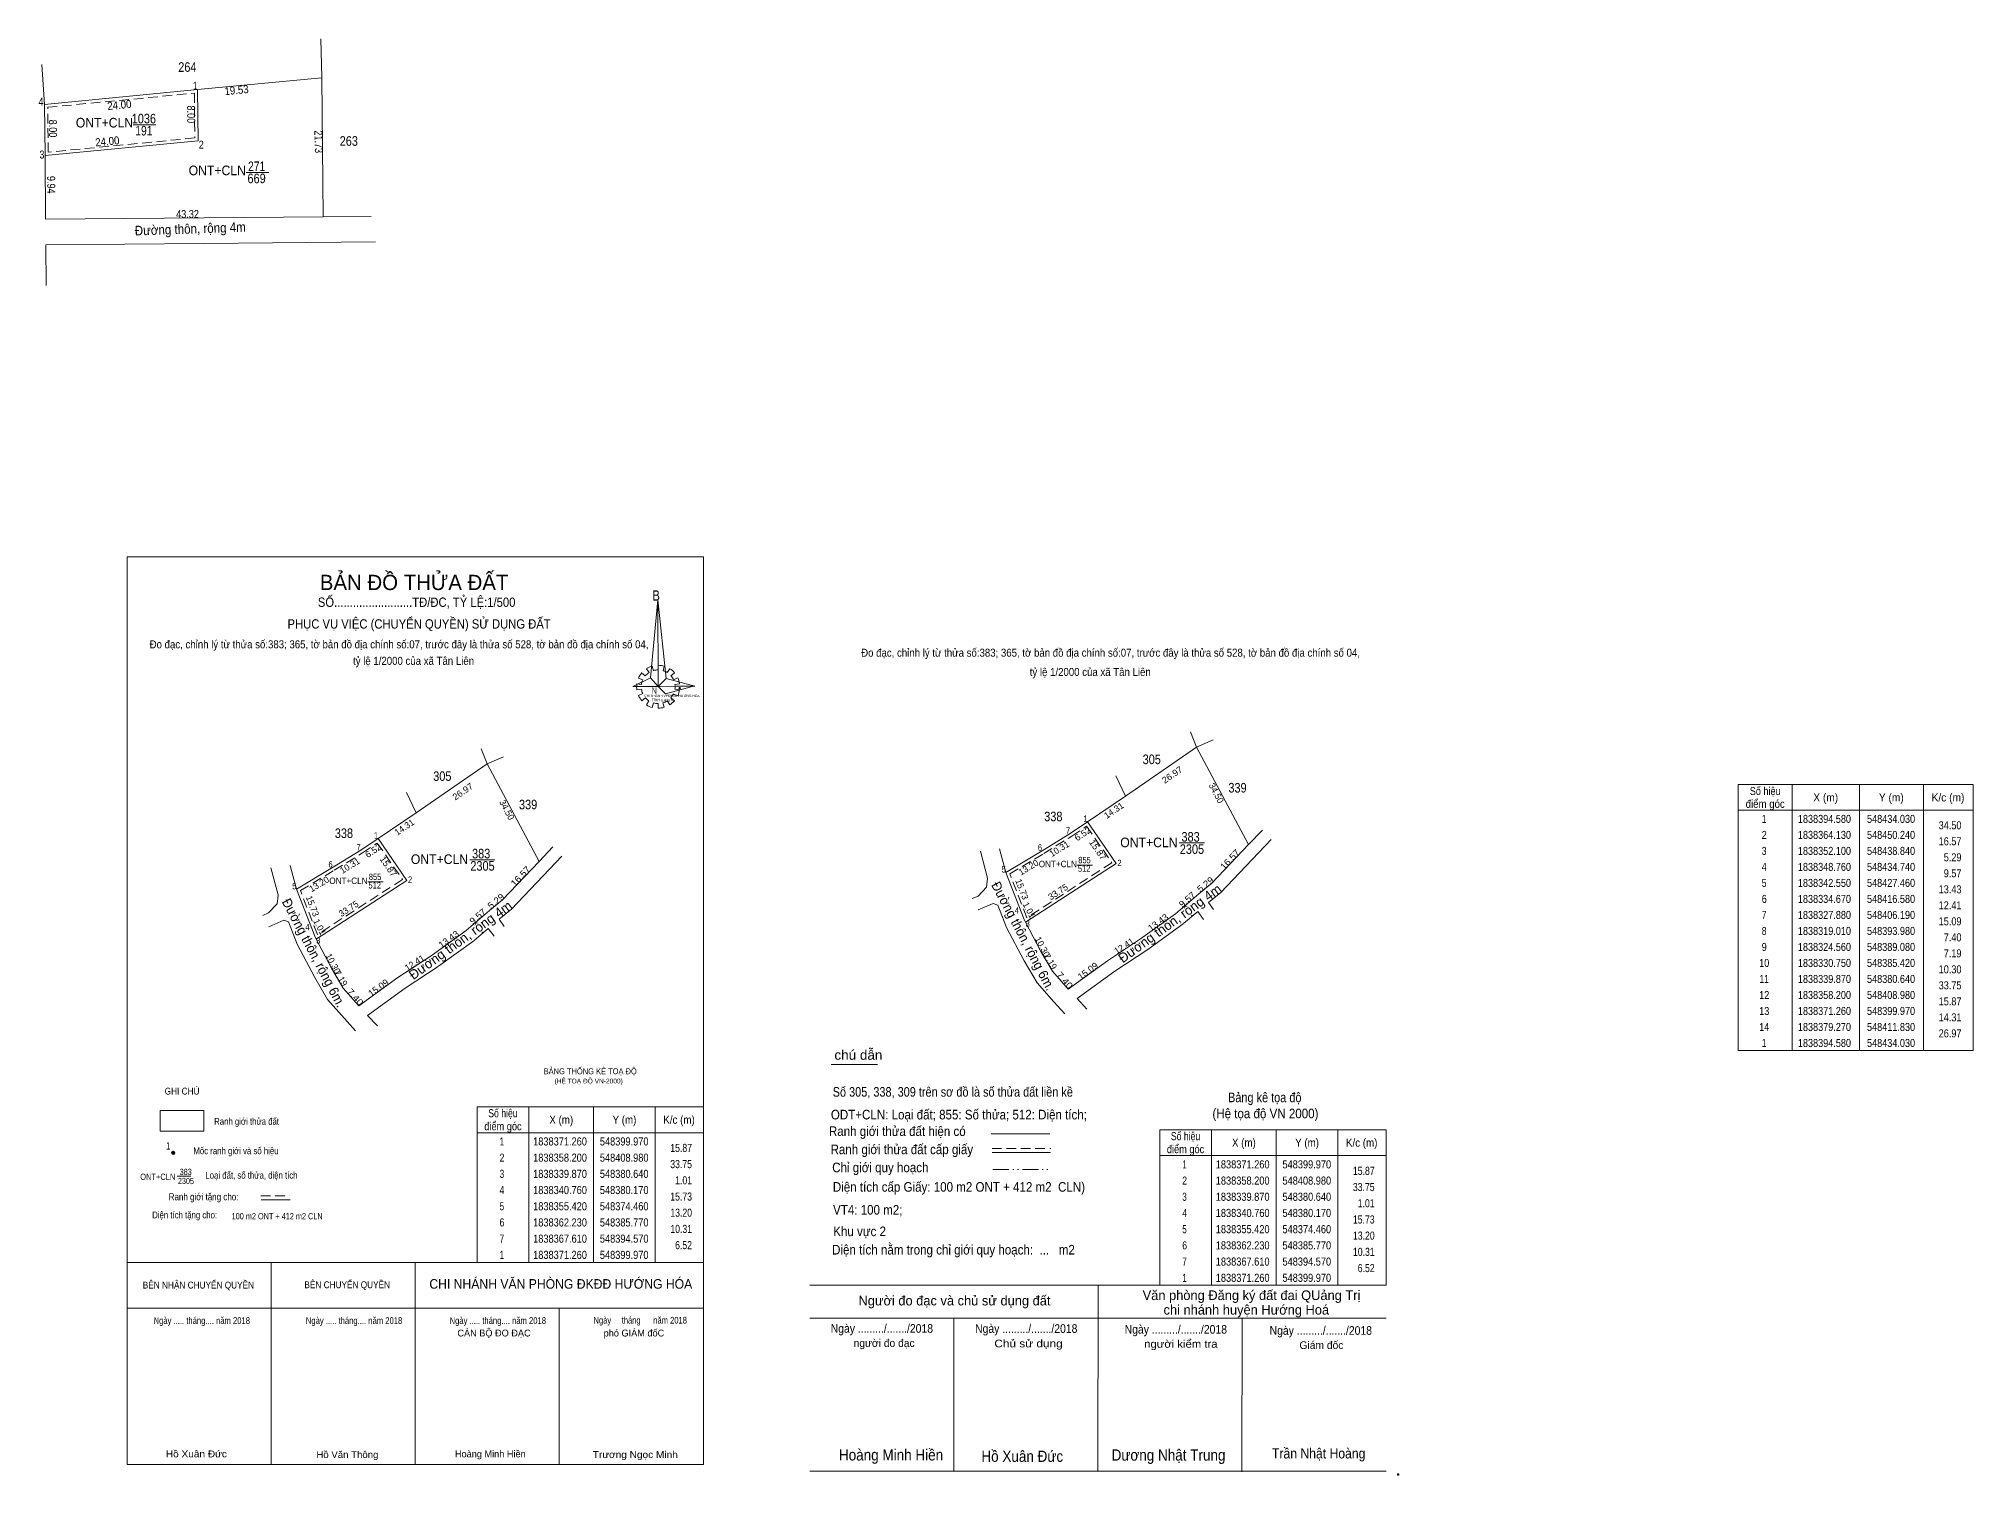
# Model space of a CAD drawing. Header units: metres. Extents: x 547595 to 548677, y 1838167 to 1838616.
# Drawn here: x 548072 to 548677, y 1838167 to 1838616 of the extents above; entities that cross this region are included whole.
import ezdxf
from ezdxf.enums import TextEntityAlignment as Align

# ---------------------------------------------------------------- set-up
doc = ezdxf.new("R2010")
doc.units = ezdxf.units.M
doc.header["$PDMODE"] = 32
doc.header["$PDSIZE"] = 0.5
doc.linetypes.add('DASH_DOUBLE_DOT', pattern=[9.2, 5, -1.2, 0.3, -1.2, 0.3, -1.2])
doc.linetypes.add('MEDIUM_DASHED', pattern=[4.5, 3, -1.5])
for name, color, linetype, lineweight in [('1', 7, 'Continuous', 13), ('10', 7, 'Continuous', 13), ('17', 7, 'Continuous', 13), ('18', 7, 'Continuous', 13), ('23', 7, 'Continuous', 13), ('55', 7, 'Continuous', 13), ('6', 7, 'Continuous', 13), ('63', 7, 'Continuous', 13), ('7', 7, 'Continuous', 13)]:
    doc.layers.add(name, color=color, linetype=linetype, lineweight=lineweight)

msp = doc.modelspace()

# ---------------------------------------------------------------- hatches: boundary and pattern name
at = {"layer": '1'}
h = msp.add_hatch(color=256, dxfattribs=at)
edge = h.paths.add_edge_path()
edge.add_ellipse((548114.398, 1838267.82), major_axis=(0, 0.519), ratio=0.9581348, start_angle=0, end_angle=360)

# ---------------------------------------------------------------- linework, layer by layer
for p, q in [((548260.71, 1838417.79), (548261.8, 1838416.83)), ((548263.02, 1838417.88), (548262.23, 1838419.07)), ((548264.02, 1838419.89), (548264.37, 1838418.47)), ((548265.85, 1838418.7), (548265.9, 1838420.16)), ((548267.77, 1838419.89), (548267.42, 1838418.43)), ((548268.73, 1838417.88), (548269.52, 1838419.07)), ((548270.96, 1838417.79), (548269.87, 1838416.88)), ((548259.18, 1838414.38), (548260.62, 1838414.15)), ((548260.62, 1838412.69), (548259.18, 1838412.46)), ((548261.05, 1838415.61), (548259.75, 1838416.15)), ((548259.75, 1838410.69), (548261.05, 1838411.32)), ((548265.16, 1838413.51), (548266.55, 1838413.51)), ((548272.01, 1838410.64), (548270.57, 1838411.19)), ((548270.65, 1838415.65), (548271.96, 1838416.29)), ((548272.57, 1838414.38), (548271.09, 1838414.15)), ((548271.09, 1838412.69), (548272.57, 1838412.46)), ((548261.93, 1838409.96), (548260.79, 1838409.05)), ((548262.23, 1838407.82), (548262.97, 1838409.09)), ((548264.46, 1838408.41), (548264.02, 1838407)), ((548265.85, 1838406.77), (548265.85, 1838408.18)), ((548267.29, 1838408.41), (548267.73, 1838407.04)), ((548269.52, 1838407.82), (548268.73, 1838409.05)), ((548269.78, 1838409.96), (548270.96, 1838409.09)), ((548115.59, 1838260.55), (548119.89, 1838260.55)), ((548141.82, 1838253.22), (548150.92, 1838253.22)), ((548100, 1838233.65), (548280, 1838233.65)), ((548145, 1838233.65), (548145, 1838170.47)), ((548190, 1838233.65), (548190, 1838170.47)), ((548100, 1838219.33), (548280, 1838219.33)), ((548234.96, 1838219.33), (548234.96, 1838170.47))]:
    msp.add_line(p, q, dxfattribs=at)
at = {"layer": '1', "linetype": 'MEDIUM_DASHED'}
msp.add_line((548141.77, 1838254.47), (548150.86, 1838254.47), dxfattribs=at)
for points in [[(548121, 1838598.87), (548121.14, 1838584.87), (548075.34, 1838580.45), (548075.2, 1838594.45)], [(548399.71, 1838369.88), (548407.57, 1838358.48), (548381.03, 1838341.31), (548375.7, 1838355), (548386.29, 1838361.38), (548395.11, 1838366.77)], [(548178.12, 1838364.64), (548185.98, 1838353.24), (548159.44, 1838336.07), (548154.11, 1838349.76), (548164.7, 1838356.14), (548173.52, 1838361.53)]]:
    msp.add_lwpolyline(points, close=True, dxfattribs=at)
at = {"layer": '1'}
for points in [[(548100, 1838170.47), (548100, 1838454.07), (548280, 1838454.07), (548280, 1838170.47)], [(548100, 1838170.47), (548100, 1838454.07), (548280, 1838454.07), (548280, 1838170.47)], [(548265.77, 1838440.56), (548265.85, 1838413.56), (548263.5, 1838416.24)], [(548265.77, 1838440.56), (548265.85, 1838413.56), (548268.34, 1838416.06)], [(548258, 1838413.56), (548263.5, 1838416.24), (548265.85, 1838413.56)], [(548277.37, 1838413.65), (548265.85, 1838413.56), (548268.34, 1838416.06)], [(548277.29, 1838413.69), (548268.12, 1838411.23), (548265.85, 1838413.56)], [(548110.32, 1838281.12), (548124, 1838281.12), (548124, 1838274.59), (548110.32, 1838274.59)]]:
    msp.add_lwpolyline(points, close=True, dxfattribs=at)
for centre, major_axis, start_param, end_param in [((548265.876, 1838413.462), (6.73, 0), 2.4395818, 2.7240025), ((548265.876, 1838413.462), (5.274, 0), 2.1337354, 2.4449626), ((548265.876, 1838413.462), (6.73, 0), 1.8495599, 2.1390092), ((548265.876, 1838413.462), (5.274, 0), 1.5698559, 1.8561107), ((548265.876, 1838413.462), (6.73, 0), 1.2792421, 1.5633222), ((548265.876, 1838413.462), (5.274, 0), 1.0027091, 1.2755622), ((548265.876, 1838413.462), (6.73, 0), 0.7105624, 0.9968723), ((548265.876, 1838413.462), (5.274, 0), 0.4267838, 0.7064646), ((548265.876, 1838413.462), (6.73, 0), 3.0066793, 3.2913935), ((548265.876, 1838413.462), (5.274, 0), 2.7236855, 3.0151582), ((548265.876, 1838413.462), (5.274, 0), 3.2822995, 3.5610505), ((548265.876, 1838413.462), (5.274, 0), 5.5613733, 5.8395144), ((548265.876, 1838413.462), (5.274, 0), 6.1355839, 6.4161846), ((548265.876, 1838413.462), (6.73, 0), 0.1390515, 0.4339332), ((548265.876, 1838413.462), (6.73, 0), 5.8523029, 6.1383965), ((548265.876, 1838413.462), (6.73, 0), 3.5698864, 3.8569187), ((548265.876, 1838413.462), (5.274, 0), 3.8607757, 4.1325826), ((548265.838, 1838413.422), (6.73, 0), 4.1470906, 4.4365931), ((548265.876, 1838413.462), (5.274, 0), 4.4385468, 4.71314), ((548265.876, 1838413.462), (6.73, 0), 4.7130101, 4.9976105), ((548265.876, 1838413.462), (5.274, 0), 4.9908713, 5.2893316), ((548265.876, 1838413.462), (6.73, 0), 5.2856142, 5.567987)]:
    msp.add_ellipse(centre, major_axis=major_axis, ratio=0.995001, start_param=start_param, end_param=end_param, dxfattribs=at)
msp.add_ellipse((548114.398, 1838267.82), major_axis=(0, 0.519), ratio=0.958135, dxfattribs=at)
msp.add_point((548272.57, 1838413.01), dxfattribs=at)
at = {"layer": '10'}
for p, q in [((548160.86, 1838603.71), (548160.52, 1838615.89)), ((548161.18, 1838560.25), (548160.86, 1838603.71)), ((548432.17, 1838399.33), (548434.03, 1838394.58)), ((548210.58, 1838394.09), (548212.44, 1838389.34)), ((548439.19, 1838396.83), (548434.03, 1838394.58)), ((548434.03, 1838394.58), (548450.24, 1838364.13)), ((548217.6, 1838391.59), (548212.44, 1838389.34)), ((548212.44, 1838389.34), (548228.65, 1838358.89)), ((548411.83, 1838379.27), (548408.82, 1838385.65)), ((548190.24, 1838374.03), (548187.23, 1838380.41)), ((548436.23, 1838340.77), (548434.4, 1838343.21)), ((548214.64, 1838335.53), (548212.81, 1838337.97))]:
    msp.add_line(p, q, dxfattribs=at)
for points in [[(548394.57, 1838367.61), (548399.97, 1838371.26), (548411.83, 1838379.27)], [(548172.98, 1838362.37), (548178.38, 1838366.02), (548190.24, 1838374.03)], [(548152.87, 1838350.18), (548164.18, 1838356.99), (548172.98, 1838362.37)], [(548374.46, 1838355.42), (548385.77, 1838362.23), (548394.57, 1838367.61)], [(548368.72, 1838353.64), (548368.41, 1838350.88), (548365.79, 1838348.06)], [(548147.13, 1838348.4), (548146.82, 1838345.64), (548144.2, 1838342.82)]]:
    msp.add_lwpolyline(points, dxfattribs=at)
at = {"layer": '17'}
for p, q in [((548434.03, 1838394.58), (548411.83, 1838379.27)), ((548212.44, 1838389.34), (548190.24, 1838374.03)), ((548399.97, 1838371.26), (548408.98, 1838358.2)), ((548178.38, 1838366.02), (548187.39, 1838352.96)), ((548450.24, 1838364.13), (548438.84, 1838352.1)), ((548457.33, 1838365.79), (548441.62, 1838349.2)), ((548228.65, 1838358.89), (548217.25, 1838346.86)), ((548235.74, 1838360.55), (548220.03, 1838343.96)), ((548380.64, 1838339.87), (548408.98, 1838358.2)), ((548159.05, 1838334.63), (548187.39, 1838352.96)), ((548374.46, 1838355.42), (548380.17, 1838340.76)), ((548438.84, 1838352.1), (548434.78, 1838348.79)), ((548152.87, 1838350.18), (548158.58, 1838335.52)), ((548217.25, 1838346.86), (548213.19, 1838343.55)), ((548365.79, 1838348.06), (548363.97, 1838347.29)), ((548370.51, 1838345.73), (548365.87, 1838343.75)), ((548370.51, 1838345.73), (548371.99, 1838345.23)), ((548434.74, 1838348.76), (548427.46, 1838342.55)), ((548441.62, 1838349.2), (548437.78, 1838346.08)), ((548144.2, 1838342.82), (548142.38, 1838342.05)), ((548148.92, 1838340.49), (548144.28, 1838338.51)), ((548148.92, 1838340.49), (548150.4, 1838339.99)), ((548213.15, 1838343.52), (548205.87, 1838337.31)), ((548220.03, 1838343.96), (548216.19, 1838340.84)), ((548380.17, 1838340.76), (548380.64, 1838339.87)), ((548427.46, 1838342.55), (548416.58, 1838334.67)), ((548429.88, 1838339.37), (548418.86, 1838331.39)), ((548434.4, 1838343.21), (548430.01, 1838339.47)), ((548158.58, 1838335.52), (548159.05, 1838334.63)), ((548205.87, 1838337.31), (548194.99, 1838329.43)), ((548208.29, 1838334.13), (548197.27, 1838326.15)), ((548212.81, 1838337.97), (548208.42, 1838334.23)), ((548389.45, 1838315.08), (548392.92, 1838311.26)), ((548396.7, 1838316.03), (548399.76, 1838312.74)), ((548167.86, 1838309.84), (548171.33, 1838306.02)), ((548175.11, 1838310.79), (548178.17, 1838307.5)), ((548319.86, 1838295.48), (548334.34, 1838295.48)), ((548403.22, 1838168.3), (548403.26, 1838226.5)), ((548358.22, 1838168.34), (548358.26, 1838216.16)), ((548448.22, 1838168.26), (548448.26, 1838216.08))]:
    msp.add_line(p, q, dxfattribs=at)
for points in [[(548371.99, 1838345.23), (548374.7, 1838338.27), (548380.18, 1838327.83), (548384.22, 1838321), (548389.48, 1838315.04)], [(548150.4, 1838339.99), (548153.11, 1838333.03), (548158.59, 1838322.59), (548162.63, 1838315.76), (548167.89, 1838309.8)], [(548380.64, 1838339.87), (548385.42, 1838330.75), (548389.08, 1838324.56), (548393.98, 1838319.01)], [(548159.05, 1838334.63), (548163.83, 1838325.51), (548167.49, 1838319.32), (548172.39, 1838313.77)], [(548393.98, 1838319.01), (548406.19, 1838327.88), (548416.58, 1838334.67)], [(548172.39, 1838313.77), (548184.6, 1838322.64), (548194.99, 1838329.43)], [(548175.11, 1838310.79), (548186.88, 1838319.34), (548197.2, 1838326.1)], [(548396.7, 1838316.03), (548408.47, 1838324.58), (548418.79, 1838331.34)]]:
    msp.add_lwpolyline(points, dxfattribs=at)
at = {"layer": '18'}
msp.add_lwpolyline([(548074.2, 1838595.35), (548121.98, 1838599.97), (548160.86, 1838603.71)], dxfattribs=at)
at = {"layer": '23'}
for p, q in [((548074.2, 1838595.35), (548073.34, 1838607.81)), ((548074.74, 1838538.77), (548074.62, 1838551.47)), ((548450.24, 1838364.13), (548454.59, 1838368.68)), ((548228.65, 1838358.89), (548233, 1838363.44)), ((548372.52, 1838362.86), (548374.46, 1838355.42)), ((548144.93, 1838356.84), (548147.13, 1838348.41)), ((548150.93, 1838357.62), (548152.87, 1838350.18)), ((548366.52, 1838362.08), (548368.72, 1838353.65)), ((548439.35, 1838343.84), (548437.78, 1838346.08)), ((548217.76, 1838338.6), (548216.19, 1838340.84))]:
    msp.add_line(p, q, dxfattribs=at)
msp.add_lwpolyline([(548074.54, 1838559.47), (548074.36, 1838579.35), (548074.2, 1838595.35)], dxfattribs=at)
at = {"layer": '55'}
for p, q in [((548161.18, 1838560.25), (548074.54, 1838559.47)), ((548176.2, 1838560.37), (548161.18, 1838560.25)), ((548123.96, 1838551.93), (548074.62, 1838551.47)), ((548177.58, 1838552.39), (548123.96, 1838551.93))]:
    msp.add_line(p, q, dxfattribs=at)
at = {"layer": '6'}
for p, q in [((548369.88, 1838273.82), (548388.16, 1838273.82)), ((548370.16, 1838267.96), (548388.44, 1838267.96)), ((548313.22, 1838226.5), (548493.22, 1838226.5)), ((548313.22, 1838216.18), (548493.22, 1838216.18)), ((548493.22, 1838168.38), (548313.22, 1838168.38))]:
    msp.add_line(p, q, dxfattribs=at)
at = {"layer": '6', "linetype": 'MEDIUM_DASHED'}
msp.add_line((548370.16, 1838269.2), (548388.56, 1838269.2), dxfattribs=at)
at = {"layer": '6'}
msp.add_point((548497.02, 1838167.38), dxfattribs=at)
at = {"layer": '63'}
for p, q in [((548121.98, 1838599.97), (548122.14, 1838583.97)), ((548101.92, 1838588.97), (548108.98, 1838588.97)), ((548074.36, 1838579.35), (548122.14, 1838583.97)), ((548137.16, 1838574.07), (548144.22, 1838574.07)), ((548620.06, 1838382.88), (548620.06, 1838299.88)), ((548641.06, 1838382.88), (548641.06, 1838299.88)), ((548661.06, 1838382.88), (548661.06, 1838299.88)), ((548603.26, 1838374.88), (548676.66, 1838374.88)), ((548428.59, 1838364.65), (548436.47, 1838364.65)), ((548207, 1838359.41), (548214.88, 1838359.41)), ((548396.77, 1838357.76), (548401.58, 1838357.76)), ((548175.18, 1838352.52), (548179.99, 1838352.52)), ((548225.48, 1838282.24), (548225.48, 1838233.65)), ((548245.71, 1838282.24), (548245.71, 1838233.65)), ((548264.97, 1838282.24), (548264.97, 1838233.65)), ((548209.3, 1838274.16), (548280, 1838274.16)), ((548438.7, 1838275.08), (548438.7, 1838226.49)), ((548458.93, 1838275.08), (548458.93, 1838226.49)), ((548478.19, 1838275.08), (548478.19, 1838226.49)), ((548422.52, 1838267), (548493.22, 1838267))]:
    msp.add_line(p, q, dxfattribs=at)
at = {"layer": '63', "linetype": 'DASH_DOUBLE_DOT'}
msp.add_line((548370.42, 1838262.7), (548388.82, 1838262.7), dxfattribs=at)
at = {"layer": '63'}
for points in [[(548603.26, 1838382.88), (548676.66, 1838382.88), (548676.66, 1838299.88), (548603.26, 1838299.88)], [(548209.3, 1838282.24), (548280, 1838282.24), (548280, 1838233.65), (548209.3, 1838233.65)], [(548422.52, 1838275.08), (548493.22, 1838275.08), (548493.22, 1838226.49), (548422.52, 1838226.49)]]:
    msp.add_lwpolyline(points, close=True, dxfattribs=at)

# ---------------------------------------------------------------- texts
at = {"layer": '1'}
for s, height, width, p in [('1036', 3, 0.85, (548105.225, 1838589.43)), ('ONT+CLN', 3, 0.95, (548092.92, 1838588.15)), ('191', 3, 0.8, (548105.22, 1838585.65)), ('ONT+CLN', 3, 0.95, (548128.16, 1838573.25)), ('271', 3, 0.8, (548140.46, 1838574.53)), ('669', 3, 0.85, (548140.445, 1838570.75)), ('SỐ.........................TĐ/ĐC, TỶ LỆ:1/500', 2.92, 0.9, (548190.425, 1838438.4)), ('PHỤC VỤ VIỆC (CHUYỂN QUYỀN) SỬ DỤNG ĐẤT', 2.917, 0.9, (548191.2, 1838431.62)), ('305', 3, 0.85, (548198.45, 1838384.04)), ('305', 3, 0.85, (548420.04, 1838389.28)), ('339', 3, 0.85, (548446.835, 1838380.41)), ('339', 3, 0.85, (548225.245, 1838375.17)), ('338', 3, 0.85, (548389.305, 1838371.44)), ('338', 3, 0.85, (548167.715, 1838366.2)), ('383', 3, 0.85, (548210.585, 1838359.83)), ('ONT+CLN', 3, 0.95, (548419.15, 1838363.33)), ('2305', 3, 0.85, (548432.595, 1838361.23)), ('383', 3, 0.85, (548432.175, 1838365.07)), ('ONT+CLN', 3, 0.95, (548197.56, 1838358.09)), ('2305', 3, 0.85, (548211.005, 1838355.99)), ('ONT+CLN', 2, 0.95, (548390.71, 1838357.09)), ('512', 2, 0.85, (548398.92, 1838355.67)), ('855', 2, 0.85, (548399.035, 1838358.31)), ('ONT+CLN', 2, 0.95, (548169.12, 1838351.85)), ('512', 2, 0.85, (548177.33, 1838350.43)), ('855', 2, 0.85, (548177.445, 1838353.07)), ('BẢNG THỐNG KÊ TOẠ ĐỘ ', 1.84, 0.95, (548244.975, 1838292.42)), ('(HỆ TOẠ ĐỘ VN-2000)', 1.494, 0.9, (548244.155, 1838289.54)), ('GHI CHÚ', 2.139, 0.9, (548117.17, 1838286.06)), ('Ranh giới thửa đất', 2.139, 0.85, (548137.31, 1838276.62)), ('1', 2.334, 0.65, (548112.835, 1838268.86)), ('Mốc ranh giới và số hiệu', 2.139, 0.85, (548133.995, 1838267.44)), ('Loại đất, số thửa, diện tích', 2.139, 0.85, (548138.84, 1838259.78)), ('Ranh giới tặng cho:', 2.2, 0.85, (548123.88, 1838253.04)), ('Diện tích tặng cho:', 2.14, 0.85, (548117.965, 1838247.38))]:
    msp.add_text(s, height=height, dxfattribs=dict(at, width=width)).set_placement(p, align=Align.CENTER)
msp.add_text('BẢN ĐỒ THỬA ĐẤT', height=4.765, dxfattribs=at).set_placement((548189.64, 1838443.66), align=Align.CENTER)
for s, height, width, p in [('B', 3.169, 0.8, (548264.13, 1838440.38)), ('CHI NHÁNH VPĐKĐĐ-HƯỚNG HÓA', 0.7498, 0.95, (548261.51, 1838410.26)), ('N', 1.981, 0.9, (548263.81, 1838411.26)), ('TỈNH quảng trị', 0.75, 1.05, (548263.93, 1838408.94)), ('2305', 1.94, 0.8, (548115.85, 1838258.1)), ('383', 1.94, 0.8, (548116.41, 1838260.94)), ('100 m2 ONT + 412 m2 CLN', 1.94, 0.85, (548132.65, 1838247.1))]:
    msp.add_text(s, height=height, dxfattribs=dict(at, width=width)).set_placement(p)
for s, height, width, p in [('ONT+CLN', 1.94, 0.9, (548115.05, 1838259.42)), ('BÊN NHẬN CHUYỂN QUYỀN', 2.139, 0.9, (548139.65, 1838225.48)), ('BÊN CHUYỂN QUYỀN', 2.139, 0.9, (548182.12, 1838225.58)), ('CHI NHÁNH VĂN PHÒNG ĐKĐĐ HƯỚNG HÓA', 2.992, 0.95, (548276.51, 1838225.42)), ('Ngày ..... tháng.... năm 2018', 2.1, 0.85, (548138.38, 1838214.42)), ('Ngày ..... tháng.... năm 2018', 2.1, 0.85, (548185.94, 1838214.42)), ('Ngày ..... tháng.... năm 2018', 2.1, 0.85, (548230.84, 1838214.42)), ('Ngày     tháng      năm 2018', 2.081, 0.85, (548274.86, 1838214.54)), ('Hồ Xuân Đức', 2.14, 1.1, (548131.17, 1838172.74)), ('Hồ Văn Thông', 2.14, 1.05, (548178.49, 1838172.52)), ('Trương Ngọc Minh', 2.14, 1.1, (548272.01, 1838172.54))]:
    msp.add_text(s, height=height, dxfattribs=dict(at, width=width)).set_placement(p, align=Align.RIGHT)
for s, height, p in [('CÁN BỘ ĐO ĐẠC', 2.139, (548226.04, 1838210.5)), ('phó GIÁM đốC', 2.14, (548267.77, 1838210.5)), ('Hoàng Minh Hiền', 2.14, (548224.5, 1838172.74))]:
    msp.add_text(s, height=height, dxfattribs=at).set_placement(p, align=Align.RIGHT)
at = {"layer": '17'}
for p in [(548426.585, 1838338.317), (548204.995, 1838333.077)]:
    msp.add_text('Đường thôn, rộng 4m', height=3, rotation=35.914, dxfattribs=at).set_placement(p, align=Align.CENTER)
at = {"layer": '6'}
for s, height, width, p in [('chú dẫn', 3, 1.05, (548328.415, 1838296.94)), ('Bảng kê tọa độ', 3, 0.85, (548455.345, 1838283.68)), ('(Hệ tọa độ VN 2000)', 3, 0.9, (548455.55, 1838278.66)), ('Ranh giới thửa đất hiện có ', 3, 0.9, (548341.065, 1838273.12)), ('Ranh giới thửa đất cấp giấy', 3, 0.9, (548341.985, 1838267.44)), ('Chỉ giới quy hoạch', 3, 0.9, (548335.265, 1838261.8)), ('Ngày ........./......./2018', 2.7, 0.9, (548335.745, 1838211.66)), ('Ngày ........./......./2018', 2.7, 0.9, (548380.845, 1838211.62)), ('Ngày ........./......./2018', 2.7, 0.9, (548427.565, 1838211.38)), ('Ngày ........./......./2018', 2.7, 0.9, (548472.845, 1838211.02)), ('Chủ sử dụng', 2.4, 1.15, (548381.55, 1838207.1)), ('người kiểm tra', 2.4, 1.1, (548429.14, 1838206.98)), ('Hoàng Minh Hiền', 3.5, 0.9, (548338.61, 1838171.76)), ('Hồ Xuân Đức', 3.5, 0.9, (548379.6, 1838171.33)), ('Dương Nhật Trung', 3.5, 0.9, (548425.29, 1838171.72)), ('Trần Nhật Hoàng', 3.16, 0.9, (548472.19, 1838172.4))]:
    msp.add_text(s, height=height, dxfattribs=dict(at, width=width)).set_placement(p, align=Align.CENTER)
for s, width, p in [('Số 305, 338, 309 trên sơ đồ là số thửa đất liền kề', 0.85, (548320.38, 1838285.4)), ('ODT+CLN: Loại đất; 855: Số thửa; 512: Diện tích;', 0.9, (548319.82, 1838278.3)), ('Diện tích cấp Giấy: 100 m2 ONT + 412 m2  CLN)', 0.9, (548320.44, 1838255.72)), ('VT4: 100 m2; ', 0.9, (548320.5, 1838248.56)), ('Khu vực 2', 0.9, (548320.56, 1838241.84)), ('Diện tích nằm trong chỉ giới quy hoạch:  ...   m2', 0.9, (548320.2, 1838236.1))]:
    msp.add_text(s, height=3, dxfattribs=dict(at, width=width)).set_placement(p)
for s, height, p in [('Người đo đạc và chủ sử dụng đất', 3, (548358.425, 1838220.2)), (' Văn phòng Đăng ký đất đai QUảng Trị', 3, (548450.645, 1838221.88)), ('chi nhánh huyện Hướng Hoá', 3, (548449.575, 1838217.34)), ('người đo đạc', 2.4, (548336.455, 1838207.24)), ('Giám đốc', 2.4, (548473.05, 1838206.58))]:
    msp.add_text(s, height=height, dxfattribs=at).set_placement(p, align=Align.CENTER)
at = {"layer": '63'}
for s, height, width, p in [('264', 3, 0.85, (548118.81, 1838605.53)), ('263', 3, 0.85, (548169.245, 1838582.43)), ('Số hiệu', 2.5, 0.85, (548611.66, 1838379.63)), ('điểm góc', 2.5, 0.9, (548611.66, 1838375.63)), ('X (m)', 2.5, 0.95, (548630.56, 1838377.63)), ('Y (m)', 2.5, 0.95, (548651.055, 1838377.63)), ('K/c (m)', 2.5, 0.95, (548668.76, 1838377.63)), (' 2', 2.5, 0.85, (548610.96, 1838365.93)), (' 1', 2.5, 0.75, (548610.955, 1838370.93)), ('1838394.580', 2.5, 0.85, (548630.16, 1838370.93)), ('1838364.130', 2.5, 0.85, (548630.16, 1838365.93)), ('548434.030', 2.5, 0.85, (548650.965, 1838370.93)), ('548450.240', 2.5, 0.85, (548650.965, 1838365.93)), (' 3', 2.5, 0.8, (548610.96, 1838360.93)), ('1838352.100', 2.5, 0.85, (548630.16, 1838360.93)), ('548438.840', 2.5, 0.85, (548650.965, 1838360.93)), (' 4', 2.5, 0.85, (548610.955, 1838355.93)), ('1838348.760', 2.5, 0.85, (548630.16, 1838355.93)), ('548434.740', 2.5, 0.85, (548650.965, 1838355.93)), (' 5', 2.5, 0.8, (548610.96, 1838350.93)), ('1838342.550', 2.5, 0.85, (548630.16, 1838350.93)), ('548427.460', 2.5, 0.85, (548650.965, 1838350.93)), (' 6', 2.5, 0.85, (548610.96, 1838345.93)), ('1838334.670', 2.5, 0.85, (548630.16, 1838345.93)), ('548416.580', 2.5, 0.85, (548650.965, 1838345.93)), (' 8', 2.5, 0.8, (548610.96, 1838335.93)), (' 7', 2.5, 0.8, (548610.96, 1838340.93)), ('1838327.880', 2.5, 0.85, (548630.16, 1838340.93)), ('1838319.010', 2.5, 0.85, (548630.16, 1838335.93)), ('548406.190', 2.5, 0.85, (548650.965, 1838340.93)), ('548393.980', 2.5, 0.85, (548650.965, 1838335.93)), (' 9', 2.5, 0.85, (548610.955, 1838330.93)), ('1838324.560', 2.5, 0.85, (548630.16, 1838330.93)), ('548389.080', 2.5, 0.85, (548650.965, 1838330.93)), (' 10', 2.5, 0.85, (548610.955, 1838325.93)), ('1838330.750', 2.5, 0.85, (548630.16, 1838325.93)), ('548385.420', 2.5, 0.85, (548650.965, 1838325.93)), (' 11', 2.5, 0.8, (548610.955, 1838320.93)), ('1838339.870', 2.5, 0.85, (548630.16, 1838320.93)), ('548380.640', 2.5, 0.85, (548650.965, 1838320.93)), (' 12', 2.5, 0.85, (548610.96, 1838315.93)), ('1838358.200', 2.5, 0.85, (548630.16, 1838315.93)), ('548408.980', 2.5, 0.85, (548650.965, 1838315.93)), (' 14', 2.5, 0.85, (548610.955, 1838305.93)), (' 13', 2.5, 0.85, (548610.96, 1838310.93)), ('1838371.260', 2.5, 0.85, (548630.16, 1838310.93)), ('1838379.270', 2.5, 0.85, (548630.16, 1838305.93)), ('548399.970', 2.5, 0.85, (548650.965, 1838310.93)), ('548411.830', 2.5, 0.85, (548650.965, 1838305.93)), (' 1', 2.5, 0.75, (548610.955, 1838300.93)), ('1838394.580', 2.5, 0.85, (548630.16, 1838300.93)), ('548434.030', 2.5, 0.85, (548650.965, 1838300.93)), ('điểm góc', 2.531, 0.85, (548217.39, 1838274.91)), ('Số hiệu', 2.531, 0.8, (548217.39, 1838278.97)), ('X (m)', 2.531, 0.9, (548235.605, 1838276.94)), ('Y (m)', 2.531, 0.9, (548255.335, 1838276.94)), ('K/c (m)', 2.531, 0.9, (548272.395, 1838276.94)), (' 1', 2.531, 0.7, (548216.72, 1838270.16)), ('1838371.260', 2.531, 0.85, (548235.22, 1838270.16)), ('548399.970', 2.531, 0.85, (548255.255, 1838270.16)), ('Số hiệu', 2.531, 0.8, (548430.605, 1838271.81)), ('X (m)', 2.531, 0.9, (548448.82, 1838269.78)), ('Y (m)', 2.531, 0.9, (548468.555, 1838269.78)), ('K/c (m)', 2.531, 0.9, (548485.62, 1838269.78)), (' 2', 2.531, 0.8, (548216.715, 1838265.09)), ('1838358.200', 2.531, 0.85, (548235.22, 1838265.09)), ('548408.980', 2.531, 0.85, (548255.255, 1838265.09)), ('điểm góc', 2.531, 0.85, (548430.605, 1838267.75)), (' 3', 2.531, 0.75, (548216.71, 1838260.04)), ('1838339.870', 2.531, 0.85, (548235.22, 1838260.04)), ('548380.640', 2.531, 0.85, (548255.255, 1838260.04)), (' 2', 2.531, 0.8, (548429.94, 1838257.93)), (' 1', 2.531, 0.7, (548429.94, 1838263)), ('1838371.260', 2.531, 0.85, (548448.44, 1838263)), ('1838358.200', 2.531, 0.85, (548448.44, 1838257.93)), ('548399.970', 2.531, 0.85, (548468.47, 1838263)), ('548408.980', 2.531, 0.85, (548468.47, 1838257.93)), (' 4', 2.531, 0.8, (548216.715, 1838254.98)), ('1838340.760', 2.531, 0.85, (548235.22, 1838254.98)), ('548380.170', 2.531, 0.85, (548255.255, 1838254.98)), (' 3', 2.531, 0.75, (548429.925, 1838252.88)), ('1838339.870', 2.531, 0.85, (548448.44, 1838252.88)), ('548380.640', 2.531, 0.85, (548468.47, 1838252.88)), (' 5', 2.531, 0.75, (548216.705, 1838249.91)), ('1838355.420', 2.531, 0.85, (548235.22, 1838249.91)), ('548374.460', 2.531, 0.85, (548255.255, 1838249.91)), (' 4', 2.531, 0.8, (548429.935, 1838247.82)), ('1838340.760', 2.531, 0.85, (548448.44, 1838247.82)), ('548380.170', 2.531, 0.85, (548468.47, 1838247.82)), (' 6', 2.531, 0.8, (548216.715, 1838244.86)), (' 7', 2.531, 0.75, (548216.71, 1838239.79)), ('1838362.230', 2.531, 0.85, (548235.22, 1838244.86)), ('1838367.610', 2.531, 0.85, (548235.22, 1838239.79)), ('548385.770', 2.531, 0.85, (548255.255, 1838244.86)), ('548394.570', 2.531, 0.85, (548255.255, 1838239.79)), (' 5', 2.531, 0.75, (548429.93, 1838242.75)), ('1838355.420', 2.531, 0.85, (548448.44, 1838242.75)), ('548374.460', 2.531, 0.85, (548468.47, 1838242.75)), (' 1', 2.531, 0.7, (548216.72, 1838234.72)), ('1838371.260', 2.531, 0.85, (548235.22, 1838234.72)), ('548399.970', 2.531, 0.85, (548255.255, 1838234.72)), (' 6', 2.531, 0.8, (548429.94, 1838237.7)), ('1838362.230', 2.531, 0.85, (548448.44, 1838237.7)), ('548385.770', 2.531, 0.85, (548468.47, 1838237.7)), (' 7', 2.531, 0.75, (548429.935, 1838232.63)), (' 1', 2.531, 0.7, (548429.94, 1838227.56)), ('1838367.610', 2.531, 0.85, (548448.44, 1838232.63)), ('1838371.260', 2.531, 0.85, (548448.44, 1838227.56)), ('548394.570', 2.531, 0.85, (548468.47, 1838232.63)), ('548399.970', 2.531, 0.85, (548468.47, 1838227.56))]:
    msp.add_text(s, height=height, dxfattribs=dict(at, width=width)).set_placement(p, align=Align.CENTER)
for s, height, width, p in [(' 1', 2.5, 0.75, (548121.97, 1838599.97)), (' 4', 2.5, 0.85, (548073.89, 1838594.95)), (' 3', 2.5, 0.8, (548074.14, 1838578.45)), (' 2', 2.5, 0.85, (548123.94, 1838581.55)), (' 7', 2, 0.8, (548394.57, 1838367.61)), (' 1', 2, 0.75, (548399.97, 1838371.26)), ('34.50', 2.5, 0.85, (548672.96, 1838368.93)), (' 7', 2, 0.8, (548172.98, 1838362.37)), (' 1', 2, 0.75, (548178.38, 1838366.02)), (' 6', 2, 0.85, (548385.77, 1838362.23)), ('16.57', 2.5, 0.85, (548672.96, 1838363.93)), (' 6', 2, 0.85, (548164.18, 1838356.99)), (' 5', 2, 0.8, (548374.46, 1838355.42)), (' 2', 2, 0.85, (548410.62, 1838357.43)), ('5.29', 2.5, 0.85, (548672.96, 1838358.93)), ('9.57', 2.5, 0.85, (548672.96, 1838353.93)), (' 5', 2, 0.8, (548152.87, 1838350.18)), (' 2', 2, 0.85, (548189.03, 1838352.19)), ('13.43', 2.5, 0.85, (548672.96, 1838348.93)), ('4', 2, 0.8, (548378.56, 1838342.59)), ('12.41', 2.5, 0.85, (548672.96, 1838343.93)), ('4', 2, 0.8, (548156.97, 1838337.35)), (' 3', 2, 0.8, (548381.95, 1838338.45)), ('15.09', 2.5, 0.85, (548672.96, 1838338.93)), (' 3', 2, 0.8, (548160.36, 1838333.21)), ('7.40', 2.5, 0.85, (548672.96, 1838333.93)), ('10.30', 2.5, 0.85, (548672.96, 1838323.93)), ('7.19', 2.5, 0.85, (548672.96, 1838328.93)), ('33.75', 2.5, 0.85, (548672.96, 1838318.93)), ('15.87', 2.5, 0.85, (548672.96, 1838313.93)), ('14.31', 2.5, 0.85, (548672.96, 1838308.93)), ('26.97', 2.5, 0.85, (548672.96, 1838303.93)), ('15.87', 2.531, 0.8, (548276.44, 1838268.13)), ('33.75', 2.531, 0.8, (548276.43, 1838263.08)), ('1.01', 2.531, 0.8, (548276.45, 1838258.01)), ('15.87', 2.531, 0.8, (548489.66, 1838260.97)), ('15.73', 2.531, 0.8, (548276.44, 1838252.94)), ('33.75', 2.531, 0.8, (548489.65, 1838255.92)), ('13.20', 2.531, 0.8, (548276.45, 1838247.9)), ('15.73', 2.531, 0.8, (548489.65, 1838245.78)), ('1.01', 2.531, 0.8, (548489.66, 1838250.85)), ('10.31', 2.531, 0.8, (548276.45, 1838242.83)), ('13.20', 2.531, 0.8, (548489.67, 1838240.74)), ('6.52', 2.531, 0.8, (548276.44, 1838237.76)), ('10.31', 2.531, 0.8, (548489.67, 1838235.67)), ('6.52', 2.531, 0.8, (548489.66, 1838230.6))]:
    msp.add_text(s, height=height, dxfattribs=dict(at, width=width)).set_placement(p, align=Align.RIGHT)
for s, height, rotation, width, p in [('19.53', 2.5, 5.513, 0.9, (548134.29, 1838598.584)), ('24.00', 2.5, 5.523, 0.9, (548097.695, 1838593.951)), ('8.00', 2.5, 270.573, 0.85, (548118.748, 1838592.242)), ('8.00', 2.5, 270.501, 0.85, (548075.585, 1838587.821)), ('21.73', 2.5, 271.473, 0.85, (548158.572, 1838583.677)), ('24.00', 2.5, 5.521, 0.9, (548093.935, 1838582.591)), ('9.94', 2.5, 270.543, 0.85, (548075.047, 1838570.242)), ('43.32', 2.5, 0.517, 0.85, (548118.879, 1838559.863)), ('Đường thôn, rộng 4m', 3, 1.969, 0.9, (548119.768, 1838555.011)), ('26.97', 2, 34.592, 1.05, (548426.987, 1838385.129)), ('26.97', 2, 34.592, 1.05, (548205.402, 1838379.892)), ('6.52', 2, 34.056, 1.05, (548399.03, 1838366.656)), ('6.52', 2, 34.056, 1.05, (548177.435, 1838361.412)), ('15.87', 2, 304.602, 1.05, (548402.353, 1838361.978)), ('16.57', 2, 46.54, 1.1, (548445.197, 1838358.812)), ('15.87', 2, 304.602, 1.05, (548180.763, 1838356.738)), ('16.57', 2, 46.54, 1.1, (548223.602, 1838353.567)), ('Đường thôn, rộng 6m.', 3, 297.695, 0.95, (548378.569, 1838334.887)), ('5.29', 2, 39.167, 1.1, (548437.418, 1838350.939)), ('Đường thôn, rộng 6m.', 3, 297.695, 0.95, (548156.979, 1838329.647)), ('9.57', 2, 40.465, 1.1, (548210.151, 1838340.968)), ('5.29', 2, 39.167, 1.1, (548215.823, 1838345.695)), ('9.57', 2, 40.465, 1.1, (548431.741, 1838346.208)), ('13.43', 2, 35.914, 1.05, (548422.613, 1838339.036)), ('13.43', 2, 35.914, 1.05, (548201.023, 1838333.796)), ('15.09', 2, 35.997, 1.05, (548400.667, 1838323.867)), ('15.09', 2, 35.997, 1.05, (548179.077, 1838318.627)), ('7.40', 2, 311.441, 1.15, (548392.113, 1838321.112)), ('7.40', 2, 311.441, 1.15, (548170.523, 1838315.872))]:
    msp.add_text(s, height=height, rotation=rotation, dxfattribs=dict(at, width=width)).set_placement(p, align=Align.CENTER)
for s, rotation, p in [('34.50', 298.029, (548439.326, 1838379.765)), ('34.50', 298.029, (548217.733, 1838374.53)), ('14.31', 34.034, (548408.755, 1838373.992)), ('14.31', 34.034, (548187.165, 1838368.752)), ('10.31', 31.44, (548391.688, 1838361.958)), ('10.31', 31.44, (548170.098, 1838356.718)), ('13.20', 31.053, (548382.064, 1838356.179)), ('13.20', 31.053, (548160.474, 1838350.939)), ('15.73', 291.281, (548378.555, 1838349.833)), ('33.75', 32.894, (548391.307, 1838348.526)), ('15.73', 291.281, (548156.965, 1838344.593)), ('33.75', 32.894, (548169.717, 1838343.286)), ('1.01', 297.838, (548380.858, 1838343.227)), ('1.01', 297.838, (548159.268, 1838337.987)), ('10.30', 297.66, (548385.024, 1838331.769)), ('12.41', 33.165, (548411.928, 1838331.637)), ('10.30', 297.66, (548163.434, 1838326.529)), ('12.41', 33.165, (548190.338, 1838326.397)), ('7.19', 300.595, (548387.547, 1838327.159)), ('7.19', 300.595, (548165.957, 1838321.919))]:
    msp.add_text(s, height=2, rotation=rotation, dxfattribs=at).set_placement(p, align=Align.CENTER)
at = {"layer": '7', "width": 0.9}
for s, p in [('Đo đạc, chỉnh lý từ thửa số:383; 365, tờ bản đồ địa chính số:07, trước đây là thửa số 528, tờ bản đồ địa chính số 04,', (548184.935, 1838425.46)), (' tỷ lệ 1/2000 của xã Tân Liên', (548189.045, 1838420.3)), ('Đo đạc, chỉnh lý từ thửa số:383; 365, tờ bản đồ địa chính số:07, trước đây là thửa số 528, tờ bản đồ địa chính số 04,', (548407.175, 1838422.84)), (' tỷ lệ 1/2000 của xã Tân Liên', (548400.415, 1838416.82))]:
    msp.add_text(s, height=2.5, dxfattribs=at).set_placement(p, align=Align.CENTER)

doc.saveas('drawing.dxf')
